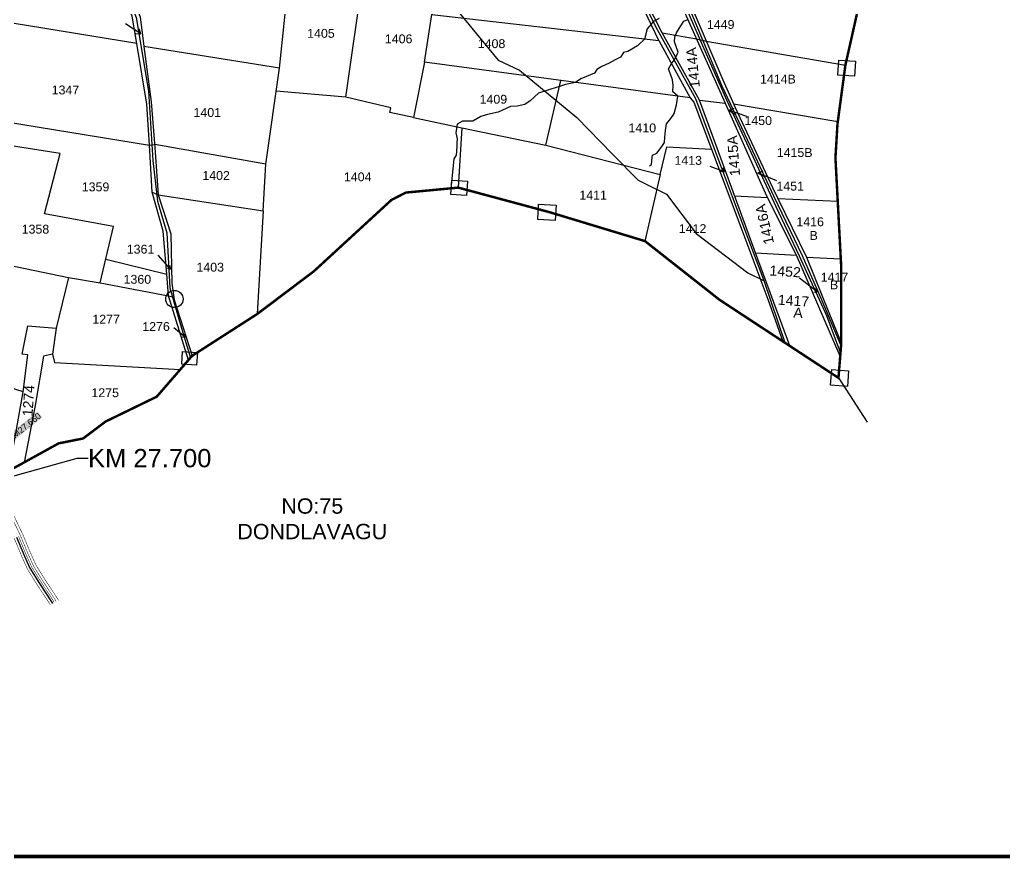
# Model space of a CAD drawing. Header units: millimetres. Extents: x 194974 to 210505, y 1603976 to 1614238.
# Drawn here: x 197916 to 199803, y 1604136 to 1605744 of the extents above; entities that cross this region are included whole.
import ezdxf
from ezdxf import colors
from ezdxf.entities.mleader import LeaderData, LeaderLine
from ezdxf.math import Vec2, Vec3

# ---------------------------------------------------------------- set-up
doc = ezdxf.new("R2010")
doc.units = ezdxf.units.MM
doc.header["$LTSCALE"] = 15
doc.linetypes.add('HIDDEN2', pattern=[0.1875, 0.125, -0.0625])
for name, color, linetype in [('BOUNDRY STONES', 240, 'Continuous'), ('CANAL1', 7, 'Continuous'), ('DIMENSION', 1, 'Continuous'), ('PLOTS', 7, 'Continuous'), ('PLOTS NO', 7, 'Continuous'), ('ROADS', 1, 'Continuous'), ('STREAMS', 4, 'Continuous'), ('STRUCTURE', 5, 'Continuous'), ('VILLAGE BOUNDRY', 5, 'Continuous'), ('VILLAGE STONES', 240, 'Continuous')]:
    doc.layers.add(name, color=color, linetype=linetype)
doc.styles.get("Standard").update_dxf_attribs({"font": 'arial.ttf'})

msp = doc.modelspace()

# ---------------------------------------------------------------- linework, layer by layer
at = {"color": 5, "const_width": 7}
msp.add_lwpolyline([(194977.8, 1613773.1), (202214.5, 1613773.1), (202214.5, 1604139.6), (194977.8, 1604139.6)], close=True, dxfattribs=at)
at = {"layer": 'BOUNDRY STONES', "color": 1}
for points in [[(199485.6, 1605666.2), (199517.6, 1605664.1), (199515.7, 1605635.3), (199483.7, 1605637.4)], [(198744.1, 1605436), (198774.3, 1605434), (198772.5, 1605406.9), (198742.3, 1605408.9)], [(198910.7, 1605390.3), (198944.4, 1605388.1), (198942.4, 1605358.7), (198908.8, 1605361)], [(198228.5, 1605107.7), (198256.8, 1605105.8), (198255.2, 1605081.6), (198226.9, 1605083.5)], [(199472.2, 1605073), (199504.2, 1605070.9), (199502.2, 1605040.7), (199470.2, 1605042.8)]]:
    msp.add_lwpolyline(points, close=True, dxfattribs=at)
msp.add_lwpolyline([(199485.2, 1605057), (199540.2, 1604972.4)], dxfattribs=at)
msp.add_circle((198212.7, 1605208.2), 16.5, dxfattribs=at)
at = {"layer": 'CANAL1', "color": 5, "const_width": 1}
msp.add_lwpolyline([(197900.9, 1604789.7), (197917.5, 1604755.1), (197932.8, 1604718.4), (197942.9, 1604696), (197960.6, 1604667.5), (197984.1, 1604632), (197986.1, 1604628.4)], dxfattribs=at)
at = {"layer": 'CANAL1', "color": 200, "const_width": 1}
for points in [[(197905.4, 1604792), (197922.1, 1604757.1), (197937.4, 1604720.4), (197947.3, 1604698.4), (197964.8, 1604670.2), (197988.3, 1604634.6), (197990.6, 1604630.6)], [(197905.7, 1604749.8), (197920.9, 1604713.2), (197931.4, 1604689.9), (197949.7, 1604660.5), (197972.9, 1604625.3), (197974.5, 1604622.5)]]:
    msp.add_lwpolyline(points, dxfattribs=at)
at = {"layer": 'CANAL1', "color": 5}
msp.add_lwpolyline([(197910.2, 1604751.8), (197925.4, 1604715.2), (197935.8, 1604692.2), (197953.9, 1604663.2), (197977.2, 1604627.9), (197979, 1604624.8)], dxfattribs=at)
at = {"layer": 'CANAL1', "color": 1, "linetype": 'HIDDEN2', "ltscale": 4, "const_width": 1}
msp.add_lwpolyline([(197913.9, 1604753.4), (197929.1, 1604716.8), (197939.4, 1604694.1), (197957.3, 1604665.4), (197980.6, 1604630), (197982.5, 1604626.6)], dxfattribs=at)
at = {"layer": 'PLOTS'}
for points in [[(199391.8, 1605118.4), (199326.2, 1605297.1), (199287.7, 1605401.9), (199241.2, 1605528.7), (199218.8, 1605589.4), (199147.6, 1605718.6), (199072.3, 1605866.8), (199027.3, 1606000), (198998.3, 1606085.8), (198943.3, 1606225.7), (198933.8, 1606250), (198964.2, 1606255.1), (198966.5, 1606317.9)], [(198988.3, 1606315.9), (198982.6, 1606261.3), (198986.5, 1606251.2), (199067.8, 1606089.6), (199116.7, 1605973.9), (199156.8, 1605879), (199206.6, 1605761.3), (199263.6, 1605628.4), (199287, 1605575.4), (199359, 1605421.9), (199368.9, 1605401), (199424.1, 1605288.5), (199466.9, 1605182.3), (199490.2, 1605124.4)], [(199488.6, 1605099), (199404.6, 1605292), (199348, 1605405.4), (199266.1, 1605589), (199199.1, 1605738.9), (199133.9, 1605885), (199047, 1606073.7), (198964.2, 1606255.1)], [(198041.1, 1606163), (198211.5, 1606200), (198296, 1606235.5), (198305.5, 1606235.8), (198305.7, 1606229.3), (198209.2, 1606191), (198011.3, 1606150.8), (198013.3, 1606141.1), (198027.7, 1606099), (198038.9, 1606045.1), (198060.6, 1605974.8), (198085.3, 1605895.1), (198125.3, 1605800.5), (198147.1, 1605749), (198154.3, 1605692.4), (198168, 1605586.4), (198175.5, 1605498.4), (198181.3, 1605408.1), (198206, 1605332.9), (198208, 1605238.5), (198212.1, 1605206.9), (198246.6, 1605099.3)], [(198140.7, 1605697.9), (198131.9, 1605750.8), (198049.7, 1605956.2), (197907.8, 1605953.9)], [(198413.9, 1605650.5), (198434.6, 1605847), (198379.7, 1605856.3), (198085.3, 1605895.1)], [(198541.5, 1605595.1), (198574.2, 1605827.8)], [(198714.8, 1605809.2), (198705.8, 1605754), (199024.5, 1605717.1), (199141.2, 1605703.6), (199113.5, 1605761.4)], [(199141.2, 1605703.6), (199200.8, 1605593.9), (198691.8, 1605662.1), (198705.8, 1605754)], [(197858.7, 1605553), (198165, 1605503.4), (198160, 1605581.9), (198140.7, 1605697.9), (197873.8, 1605741.7)], [(199147.6, 1605718.6), (199213.2, 1605707.3)], [(199213.2, 1605707.3), (199231.8, 1605702.4)], [(198388.2, 1605466.8), (198413.9, 1605650.5), (198154.3, 1605692.4)], [(199231.8, 1605702.4), (199498.5, 1605656.8)], [(198691.8, 1605662.1), (198670.7, 1605556.5), (198625.5, 1605565.6), (198627.7, 1605574.9), (198541.5, 1605595.1), (198407.9, 1605607)], [(198924.4, 1605503.5), (198953.2, 1605627.1)], [(199200.8, 1605593.9), (199208.3, 1605585.6), (199241.8, 1605495.7)], [(199218.8, 1605589.4), (199268.4, 1605583.6)], [(199283.8, 1605582.6), (199484, 1605548.7)], [(198670.7, 1605556.5), (198763.7, 1605536.7), (198756.7, 1605421.8)], [(198763.7, 1605536.7), (198924.4, 1605503.5), (199143.5, 1605447), (199114.4, 1605319.3)], [(198009.9, 1605249.5), (198070.2, 1605239.5), (198096.3, 1605347.3), (197964, 1605371.4), (197993.8, 1605487), (197854.5, 1605509.1)], [(198165, 1605503.4), (198175, 1605504.2)], [(198239.4, 1605091), (198201.3, 1605214.2), (198197.9, 1605255.8), (198191, 1605338.4), (198170.4, 1605412.9), (198165, 1605503.4)], [(198382.8, 1605377.6), (198388.2, 1605466.8), (198175, 1605504.2)], [(199143.5, 1605447), (199156.6, 1605500.3), (199241.8, 1605495.7), (199299.9, 1605340.9), (199349.8, 1605207.8), (199378.5, 1605127.1)], [(198170.4, 1605412.9), (198181.3, 1605408.1), (198382.8, 1605377.6), (198371.6, 1605179.7)], [(199286.2, 1605406.1), (199349.4, 1605402.6)], [(199368.9, 1605401), (199483.8, 1605395.8)], [(199326.2, 1605297.1), (199404.6, 1605292)], [(197828, 1605287), (198009.9, 1605249.5), (197986.1, 1605152.4)], [(198081.1, 1605284.4), (198197.9, 1605255.8)], [(199424.1, 1605288.5), (199489.6, 1605285.3)], [(198070.2, 1605239.5), (198201.3, 1605214.2)], [(198201.3, 1605214.2), (198211.5, 1605211.8)], [(197922.6, 1605030.3), (197931.9, 1605101), (197921.1, 1605102.4), (197931.8, 1605156.9), (197986.1, 1605152.4), (197979.1, 1605102.6), (197961.9, 1605098.5), (197946.1, 1605004.2), (197924.7, 1604895)], [(197979.1, 1605102.6), (197982.9, 1605086.5), (198224.1, 1605073.3)], [(197895.8, 1604879.1), (197922.6, 1605030.3), (197773.9, 1605077.4)]]:
    msp.add_lwpolyline(points, dxfattribs=at)
at = {"layer": 'PLOTS NO'}
for points in [[(198148.2, 1605716.8), (198118.8, 1605736)], [(198139.1, 1605717.3), (198148.2, 1605716.8), (198145.4, 1605726.4)], [(199285.9, 1605561.1), (199276, 1605570.6), (199285.5, 1605574.3)], [(199276, 1605570.6), (199308.9, 1605559.1)], [(199267.1, 1605452.2), (199239.3, 1605462.4)], [(199260, 1605453.1), (199267.1, 1605452.2), (199263.5, 1605459.5)], [(199341.3, 1605442.8), (199330.7, 1605450.1), (199341.1, 1605454.3)], [(199330.7, 1605450.1), (199366.5, 1605435.6)], [(198205.2, 1605265.3), (198181.9, 1605292.4)], [(198198.8, 1605267.9), (198205.2, 1605265.3), (198204.6, 1605272.5)], [(199444.5, 1605222.1), (199410.7, 1605248.5)], [(199437.7, 1605221.4), (199444.5, 1605222.1), (199441.7, 1605228.5)], [(198233.1, 1605135.1), (198211.6, 1605153.2)], [(198227.4, 1605135.8), (198233.1, 1605135.1), (198232, 1605141)]]:
    msp.add_lwpolyline(points, dxfattribs=at)
at = {"layer": 'ROADS', "color": 1}
for points in [[(199383.3, 1605124), (199343.1, 1605242.9), (199282.3, 1605404.3), (199243.8, 1605506.4), (199211.7, 1605591.8), (199138.3, 1605724.4), (199078.6, 1605842.9), (199049.3, 1605920), (199004, 1606057.7), (198963.3, 1606164.7), (198927.3, 1606259.2), (198889.7, 1606368), (198862.6, 1606471.9), (198799.9, 1606544.5), (198753.1, 1606605.3), (198733.4, 1606636.7), (198715.9, 1606705.7), (198703.6, 1606798.3)], [(198976, 1606315.3), (198975.8, 1606244.4), (199040.2, 1606107.2), (199069.6, 1606044.6), (199112.3, 1605956.6), (199139.1, 1605890), (199183.8, 1605788.9), (199224.8, 1605694.5), (199270.6, 1605590.1), (199317.1, 1605489.6), (199365.4, 1605385.4), (199410.2, 1605291.3), (199462.1, 1605176.7), (199489, 1605104.3)], [(199490.2, 1605118.8), (199453.9, 1605204.7), (199416.5, 1605291.3), (199362.1, 1605404.4), (199316.5, 1605501.4), (199262, 1605617.5), (199216, 1605727.6), (199167.4, 1605844.2), (199136.9, 1605916.3), (199072.2, 1606057), (198976.9, 1606262.2), (198982.6, 1606316.6)], [(198000.3, 1606158), (198020.8, 1606091.8), (198037.3, 1606018.7), (198066, 1605939.8), (198102.6, 1605839.4), (198139.2, 1605748.2), (198162.8, 1605606.4), (198171.6, 1605474.1), (198180.3, 1605395.6), (198197.9, 1605334.9), (198204.2, 1605230), (198222.2, 1605165), (198243.5, 1605095.7)], [(198758.7, 1605756.4), (198833, 1605665.9), (198874.1, 1605647), (198914, 1605613.9), (198983.6, 1605556.1), (199052.5, 1605486.1), (199101.5, 1605436.4), (199117, 1605428.5), (199155.5, 1605409.4), (199212.4, 1605333.6), (199311.4, 1605258.6), (199343.1, 1605242.9)]]:
    msp.add_lwpolyline(points, dxfattribs=at)
at = {"layer": 'STREAMS', "color": 4}
for points in [[(199141.8, 1605745.8), (199129.2, 1605739.7), (199126.1, 1605735.1), (199118.8, 1605726.3), (199114.7, 1605711.3), (199114.2, 1605706.8), (199100.4, 1605693.3), (199081.3, 1605682.9), (199073.2, 1605680.7), (199067.3, 1605672.1), (199057.2, 1605666.6), (199045.6, 1605660.4), (199031.9, 1605653.9), (199022, 1605648.2), (199017.6, 1605641.4), (199002.4, 1605635.1), (198991.6, 1605630.6), (198981.6, 1605623.3), (198961.9, 1605619.5), (198950.5, 1605615.8), (198934.1, 1605610.6), (198910.2, 1605603.1), (198894.5, 1605588.1), (198884.3, 1605581.1), (198869.7, 1605577.8), (198856.8, 1605577.1), (198833.4, 1605566.2), (198812.6, 1605561.7), (198799.8, 1605558), (198784.8, 1605548.9), (198764.9, 1605549), (198754.7, 1605543.3), (198752.1, 1605526.8), (198754.7, 1605515.3), (198754.2, 1605508.6), (198753.8, 1605501.3), (198753.1, 1605491.5), (198752.6, 1605484.2), (198748.2, 1605476.9), (198746.3, 1605457.8), (198742.6, 1605420.4)], [(199123.1, 1605463.6), (199126.7, 1605466.2), (199128.2, 1605479.9), (199128.7, 1605484.1), (199136.9, 1605488.1), (199146.6, 1605500.9), (199151.9, 1605508), (199152.5, 1605518.4), (199154, 1605531.5), (199155.4, 1605544.3), (199164, 1605554.6), (199168.5, 1605560.9), (199170.5, 1605563.7), (199175.1, 1605580.5), (199177.3, 1605597), (199167.7, 1605605.4), (199168.5, 1605617.6), (199167, 1605628.3), (199163.3, 1605639.2), (199159.8, 1605649.8), (199165.2, 1605659.5), (199171.1, 1605666.9), (199177.8, 1605681.4), (199171.2, 1605701), (199171.9, 1605711), (199174.9, 1605718.6), (199183.3, 1605731.8), (199189.1, 1605740.9), (199196.7, 1605744.3)]]:
    msp.add_lwpolyline(points, dxfattribs=at)
at = {"layer": 'VILLAGE BOUNDRY', "const_width": 4.72}
msp.add_lwpolyline([(199530.3, 1605798.3), (199512.9, 1605720.6), (199498.5, 1605656.8), (199483.3, 1605543.8), (199479.4, 1605478.7), (199484.1, 1605389.9), (199490.2, 1605275), (199490.2, 1605118.8), (199485.2, 1605057), (199257.1, 1605206.9), (199114.4, 1605319.3), (198931.9, 1605374.6), (198756.7, 1605421.8), (198656.1, 1605412.3), (198628.5, 1605398.1), (198479.9, 1605261.4), (198371.6, 1605179.7), (198246.6, 1605099.3), (198178.8, 1605021), (198080.9, 1604973.4), (198037.5, 1604940.8), (197991, 1604931.6), (197924.7, 1604895), (197866.9, 1604863.2)], dxfattribs=at)
msp.add_lwpolyline([(199530.3, 1605798.3), (199512.9, 1605720.6), (199498.5, 1605656.8), (199483.3, 1605543.8), (199479.4, 1605478.7), (199484.1, 1605389.9), (199490.2, 1605275), (199490.2, 1605118.8), (199485.2, 1605057), (199257.1, 1605206.9), (199114.4, 1605319.3), (198931.9, 1605374.6), (198756.7, 1605421.8), (198656.1, 1605412.3), (198628.5, 1605398.1), (198479.9, 1605261.4), (198371.6, 1605179.7), (198246.6, 1605099.3), (198178.8, 1605021), (198080.9, 1604973.4), (198037.5, 1604940.8), (197991, 1604931.6), (197924.7, 1604895), (197866.9, 1604863.2)], dxfattribs=at)

# ---------------------------------------------------------------- texts
at = {"layer": 'DIMENSION', "color": 1, "insert": (198476.9, 1604826.1), "char_height": 29.35, "width": 359.925, "attachment_point": 2}
msp.add_mtext('NO:75\\PDONDLAVAGU', dxfattribs=at)
at = {"layer": 'PLOTS NO'}
for s, p in [('1405', (198467.1, 1605709)), ('1449', (199233.1, 1605726)), ('1406', (198616, 1605698.5)), ('1408', (198794, 1605689.3)), ('1414B', (199334.8, 1605621.4)), ('1347', (197977.5, 1605600.5)), ('1409', (198797.5, 1605582.7)), ('1401', (198249.3, 1605557.3)), ('1450', (199305, 1605541.8)), ('1410', (199082.9, 1605527.8)), ('1413', (199170.9, 1605465.5)), ('1415B', (199366.9, 1605480.5)), ('1402', (198266.2, 1605436.6)), ('1404', (198537.5, 1605434)), ('1359', (198035.2, 1605414.7)), ('1451', (199366.3, 1605416.2)), ('1411', (198988.7, 1605399)), ('1358', (197920, 1605333.6)), ('1412', (199179.3, 1605334.7)), ('1416', (199404.5, 1605347.8)), ('B', (199429.8, 1605321.6)), ('1361', (198121.4, 1605295.3)), ('1403', (198254.9, 1605260.8)), ('1360', (198115.3, 1605237.5)), ('1417', (199451.1, 1605241.6)), ('B', (199468.9, 1605226.9)), ('1277', (198055.4, 1605161)), ('1276', (198151.1, 1605147)), ('1275', (198053.6, 1605020.1))]:
    msp.add_text(s, height=17, dxfattribs=at).set_placement(p)
for s, height, rotation, p in [('1414A', 19.32, 95.4732, (199219.7, 1605613.8)), ('1415A', 19.32, 94.3297, (199296.7, 1605444.6)), ('1416A', 19.32, 102.9695, (199361.9, 1605315.6)), ('1452', 19.32, 356.1919, (199352.5, 1605253.5)), ('1417', 19.32, 356.1919, (199368.6, 1605197.5)), ('A', 19.3, 356.1919, (199398.3, 1605172.9)), ('1274', 19.32, 86.1919, (197940.7, 1604982.8))]:
    msp.add_text(s, height=height, rotation=rotation, dxfattribs=at).set_placement(p)
at = {"layer": 'STRUCTURE', "color": 5, "insert": (197837.7, 1604899.7), "char_height": 12, "width": 144.922, "attachment_point": 1, "rotation": 38.9735, "bg_fill": 1, "box_fill_scale": 1.1, "bg_fill_color": 7, "bg_fill_true_color": 16777215, "bg_fill_transparency": 0}
msp.add_mtext('IN LET@KM27.660', dxfattribs=at)

# ---------------------------------------------------------------- leaders
at = {"layer": 'VILLAGE STONES', "color": 1}
ml = msp.add_multileader_mtext('Standard', dxfattribs=at)
ml.set_content('KM 27.700', color=1)
ml.set_leader_properties()
ml.build(insert=Vec2(0, 0))
ml.multileader.update_dxf_attribs({"dogleg_length": 0.36, "arrow_head_size": 40})
ctx = ml.context
ctx.base_point, ctx.char_height, ctx.arrow_head_size, ctx.landing_gap_size, ctx.plane_origin = Vec3(198047.1, 1604902.9), 35, 40, 0.09, Vec3(197891, 1604690)
notes = []
notes.append((ctx, [(0, (1, 1, 0), (198026.2, 1604902.9), (1, 0), 21, [(0, [(197853, 1604854.7)], 0, [])])]))
ctx.mtext.insert, ctx.mtext.flow_direction = Vec3(198047.2, 1604920.7), 5
for ctx, leaders in notes:
    for number, flags, end, landing, length, lines in leaders:
        leader = LeaderData()
        leader.index, (leader.has_last_leader_line, leader.has_dogleg_vector, leader.attachment_direction) = number, flags
        leader.last_leader_point, leader.dogleg_vector, leader.dogleg_length = Vec3(end), Vec3(landing), length
        for number, points, colour, breaks in lines:
            line = LeaderLine()
            line.index, line.vertices, line.color, line.breaks = number, Vec3.list(points), colors.encode_raw_color(colour), breaks
            leader.lines.append(line)
        ctx.leaders.append(leader)

doc.saveas('drawing.dxf')
